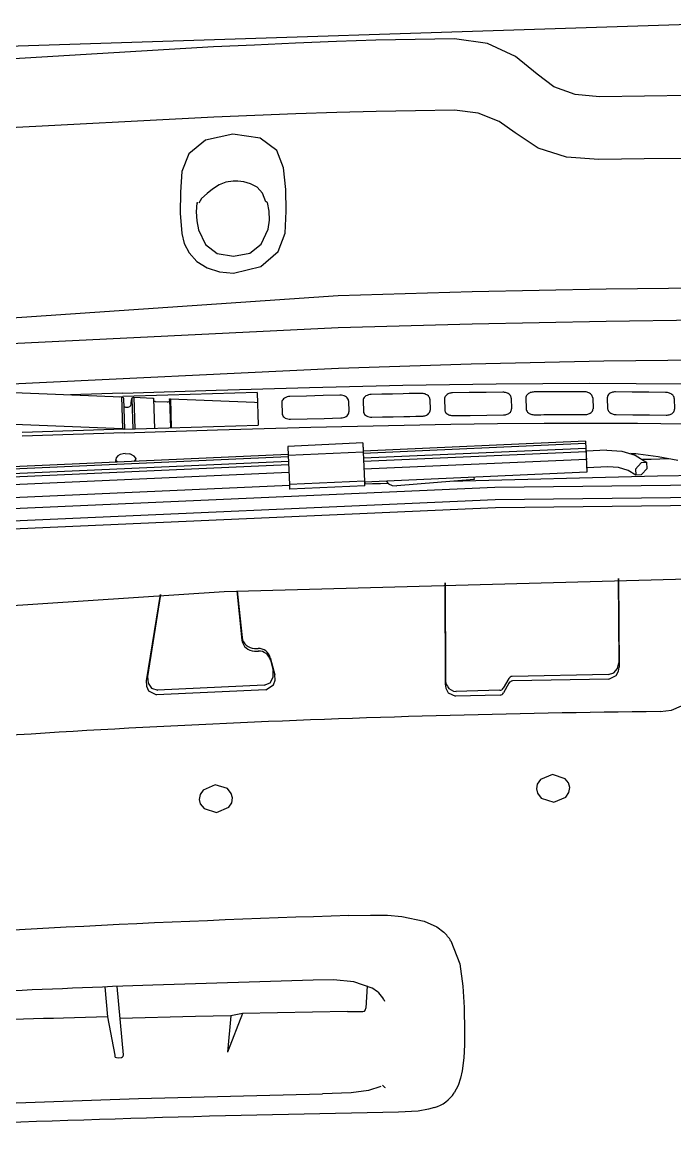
# Model space of a CAD drawing. Header units: millimetres. Extents: x 793 to 3159, y 750 to 2095.
# Drawn here: x 1317.1194 to 1317.2759, y 993.1973 to 993.4624 of the extents above; entities that cross this region are included whole.
import ezdxf

# ---------------------------------------------------------------- set-up
doc = ezdxf.new("R2010")
doc.units = ezdxf.units.MM
doc.linetypes.add('XR-CASETA$0$CONTINUA', pattern=[0])
doc.layers.add('XR-CASETA$0$A-AUTOS', color=8, linetype='Continuous')

# ---------------------------------------------------------------- blocks, each defined once
blk = doc.blocks.new('XR-CASETA$0$A$C75246685')
for p, q in [((-5.29464761257202, 0.1259303315282807), (-5.293452552572148, -0.0748846384715591)), ((-5.291681922572137, 0.1258724215282712), (-5.29048776257207, -0.07482268847152801)), ((-5.289784942572055, 0.1258277915282804), (-5.288591402572023, -0.0747838584715339)), ((-5.296513152572174, 0.0139244915283996), (-5.295926612572088, -0.035886838471555)), ((-5.398848052571906, -0.2367038684713805), (-5.404767852572035, -0.0122029884716142)), ((-5.268916412572139, -0.1398866984714857), (-5.271604402572052, -0.012202598471589)), ((-5.341078582572095, -0.0157840684715609), (-5.340901582571973, -0.0479275484715629)), ((-5.333249912572113, -0.0479273984715576), (-5.333416532571959, -0.0157840684715609)), ((-5.323784882572113, -0.0167827584715781), (-5.323586212571967, -0.0485938184715735)), ((-5.387206212572094, -0.0276213084715948), (-5.387136932571933, -0.0384274984715773)), ((-5.372147002571978, -0.0277074384715945), (-5.372083532571992, -0.0385847484715498)), ((-5.318220312571952, -0.0408312184715385), (-5.318032622572104, -0.0296506484715735)), ((-5.314801122572021, -0.0317883984715479), (-5.315004672571943, -0.0318573684715773)), ((-5.314593902572028, -0.0317615484715646), (-5.314801122572021, -0.0317883984715479)), ((-5.314593902572028, -0.0317615484715646), (-5.311972442572028, -0.0316944884715724)), ((-5.311772862571956, -0.03170958847155701), (-5.311972442572028, -0.0316944884715724)), ((-5.311577852571986, -0.0317644484715913), (-5.311772862571956, -0.03170958847155701)), ((-5.31139139257209, -0.0318579784715496), (-5.311577852571986, -0.0317644484715913)), ((-5.308655182572124, -0.0405874584715491), (-5.30846750257217, -0.0294069584715828)), ((-5.299709872572179, -0.0309407784715461), (-5.300554602572105, -0.0356731384715943)), ((-5.239748932572069, -0.03281028847155201), (-5.240773412572139, -0.030418238471583)), ((-5.316048682572159, -0.033801948471563), (-5.31611673257214, -0.0378091384715447)), ((-5.316034642572162, -0.0335662084715693), (-5.316048682572159, -0.033801948471563)), ((-5.316001072572021, -0.0333332784715879), (-5.316034642572162, -0.0335662084715693)), ((-5.315948582572104, -0.0331063084715595), (-5.316001072572021, -0.0333332784715879)), ((-5.315878392572016, -0.032890158471588), (-5.315948582572104, -0.0331063084715595)), ((-5.315790502571985, -0.0326843984715595), (-5.315878392572016, -0.032890158471588)), ((-5.31568521257202, -0.0324916084715881), (-5.315790502571985, -0.0326843984715595)), ((-5.315540562571981, -0.0322862184715689), (-5.31568521257202, -0.0324916084715881)), ((-5.315377902572095, -0.0321102884715572), (-5.315540562571981, -0.0322862184715689)), ((-5.315200292572058, -0.0319672384715943), (-5.315377902572095, -0.0321102884715572)), ((-5.315004672571943, -0.0318573684715773), (-5.315200292572058, -0.0319672384715943)), ((-5.31121225257209, -0.0319937884715671), (-5.31139139257209, -0.0318579784715496)), ((-5.311049292571965, -0.03216681847155201), (-5.31121225257209, -0.0319937884715671)), ((-5.310906162571995, -0.0323747184715728), (-5.311049292571965, -0.03216681847155201)), ((-5.310810032572022, -0.0325588184715855), (-5.310906162571995, -0.0323747184715728)), ((-5.31073038257216, -0.0327589384715736), (-5.310810032572022, -0.0325588184715855)), ((-5.310668432572015, -0.0329714884715884), (-5.31073038257216, -0.0327589384715736)), ((-5.310624182572041, -0.0331960984715636), (-5.310668432572015, -0.0329714884715884)), ((-5.310661712572142, -0.0376698984715915), (-5.310593662572159, -0.033662718471561)), ((-5.310599152572081, -0.0334274984715819), (-5.310624182572041, -0.0331960984715636)), ((-5.310593662572159, -0.033662718471561), (-5.310599152572081, -0.0334274984715819)), ((-5.300109042571988, -0.0352969284715812), (-5.300141082572167, -0.0332292884715741)), ((-5.239445592572223, -0.0355873084715484), (-5.239748932572069, -0.03281028847155201)), ((-5.300554602572105, -0.0356731384715943), (-5.301242162572066, -0.040458368471576)), ((-5.300076392572123, -0.0373645784715393), (-5.300109042571988, -0.0352969284715812)), ((-5.295926612572088, -0.035886838471555), (-5.29494730257204, -0.0856958684715039)), ((-5.387136932571933, -0.0384274984715773), (-5.387031342571959, -0.0492333984715572)), ((-5.372083532571992, -0.0385847484715498), (-5.371986482571969, -0.0494629584715369)), ((-5.31611673257214, -0.0378091384715447), (-5.316175022572111, -0.0418168584715488)), ((-5.3107197025721, -0.0416775484715402), (-5.310661712572142, -0.0376698984715915)), ((-5.301006872571974, -0.0411666084715705), (-5.299281102572081, -0.0384301684715922)), ((-5.300043122571992, -0.0394321384715397), (-5.300076392572123, -0.0373645784715393)), ((-5.297840972572089, -0.0383680684715557), (-5.299257902572093, -0.0384046884715588)), ((-5.299257902572093, -0.0384046884715588), (-5.299181922572074, -0.0397678384715903)), ((-5.296347142572016, -0.0396948184715882), (-5.297840972572089, -0.0383680684715557)), ((-5.296268712571987, -0.0410617784715726), (-5.296345002572138, -0.0396988684715609)), ((-5.318335052572023, -0.0520154484715647), (-5.318220312571952, -0.0408312184715385)), ((-5.316175022572111, -0.0418168584715488), (-5.316223242572164, -0.0458250384715768)), ((-5.310767912572032, -0.0456856484715615), (-5.3107197025721, -0.0416775484715402)), ((-5.30876993257209, -0.0517716184715766), (-5.308655182572124, -0.0405874584715491)), ((-5.302018222571973, -0.0444145884715397), (-5.301006872571974, -0.0411666084715705)), ((-5.301370942572134, -0.0416258984715512), (-5.301428312572057, -0.0422110684715733)), ((-5.301308992571988, -0.0410417184715755), (-5.301370942572134, -0.0416258984715512)), ((-5.301242162572066, -0.040458368471576), (-5.301308992571988, -0.0410417184715755)), ((-5.299181922572074, -0.0397678384715903), (-5.297686252572134, -0.0410974084715861)), ((-5.297686252572134, -0.0410974084715861), (-5.296268712571987, -0.0410617784715726)), ((-5.296245512571999, -0.0410361484715907), (-5.297381682572109, -0.0428664384715774)), ((-5.302271822572151, -0.0479498984715576), (-5.302018222571973, -0.0444145884715397)), ((-5.297381682572109, -0.0428664384715774), (-5.298090612572082, -0.0451859284715681)), ((-5.316223242572164, -0.0458250384715768), (-5.316215912572146, -0.046060248471548)), ((-5.316215912572146, -0.046060248471548), (-5.316189062572107, -0.0462916484715663)), ((-5.316189062572107, -0.0462916484715663), (-5.316142972572038, -0.0465161884715428)), ((-5.316142972572038, -0.0465161884715428), (-5.316079192572147, -0.0467285884715523)), ((-5.316079192572147, -0.0467285884715523), (-5.315997712572084, -0.0469285584715351)), ((-5.315997712572084, -0.0469285584715351), (-5.315900052572147, -0.0471124184715848)), ((-5.315900052572147, -0.0471124184715848), (-5.315754492571954, -0.0473205484715607)), ((-5.315754492571954, -0.0473205484715607), (-5.315590002572093, -0.0474935084715469)), ((-5.315590002572093, -0.0474935084715469), (-5.31540933257213, -0.0476291584715511)), ((-5.31540933257213, -0.0476291584715511), (-5.315222262572092, -0.0477226184715676)), ((-5.312204992571992, -0.0477254484715388), (-5.311997772571999, -0.0476985884715475)), ((-5.311997772571999, -0.0476985884715475), (-5.311795142572123, -0.0476296984715816)), ((-5.311795142572123, -0.0476296984715816), (-5.311600432572163, -0.0475200584715765)), ((-5.311600432572163, -0.0475200584715765), (-5.311424352572089, -0.0473770884715634)), ((-5.311424352572089, -0.0473770884715634), (-5.311263212572043, -0.04720130847155699)), ((-5.311263212572043, -0.04720130847155699), (-5.311120702572111, -0.0469959984715445)), ((-5.311120702572111, -0.0469959984715445), (-5.31101724257212, -0.0468029784715611)), ((-5.31101724257212, -0.0468029784715611), (-5.310931182572062, -0.0465972884715313)), ((-5.310931182572062, -0.0465972884715313), (-5.310862822571949, -0.046381298471573)), ((-5.310862822571949, -0.046381298471573), (-5.310811862571995, -0.0461542484715381)), ((-5.310811862571995, -0.0461542484715381), (-5.310780122572055, -0.0459213984715632)), ((-5.310780122572055, -0.0459213984715632), (-5.310767912572032, -0.0456856484715615)), ((-5.298090612572082, -0.0451859284715681), (-5.29827371257204, -0.0477957084715683)), ((-5.271412142572104, -0.045371088471569), (-5.250176482572101, -0.0453472884715609)), ((-5.271412142572104, -0.0454531784715471), (-5.251247962572165, -0.0454342584715448)), ((-5.249836212572176, -0.0457561484715541), (-5.251247652572033, -0.0454342584715448)), ((-5.249187102572137, -0.0454738584715813), (-5.250176482572101, -0.0453472884715609)), ((-5.248812962572059, -0.0466246784715452), (-5.249836212572176, -0.0457561484715541)), ((-5.248149202572108, -0.0460737584715787), (-5.249187102572137, -0.0454738584715813)), ((-5.248407992572197, -0.0478705584715442), (-5.248812962572059, -0.0466246784715452)), ((-5.247317602572023, -0.0477819784715337), (-5.248149202572108, -0.0460737584715787)), ((-5.387031342571959, -0.0492333984715572), (-5.387639562571962, -0.0550591984715254)), ((-5.371986482571969, -0.0494629584715369), (-5.372631322571919, -0.05727034847157599)), ((-5.340901582571973, -0.0479275484715629), (-5.340434662571965, -0.0800680484715315)), ((-5.332798552571943, -0.0800678184715196), (-5.333249912572113, -0.0479273984715576)), ((-5.323586212571967, -0.0485938184715735), (-5.323082372572002, -0.0804014584715276)), ((-5.315222262572092, -0.0477226184715676), (-5.315026642571978, -0.0477773284715397)), ((-5.315026642571978, -0.0477773284715397), (-5.314826752572002, -0.0477924284715812)), ((-5.314826752572002, -0.0477924284715812), (-5.312204992571992, -0.0477254484715388)), ((-5.302272132572057, -0.0479499784715642), (-5.302079252572071, -0.0529460084715368)), ((-5.298274022572172, -0.047795788471575), (-5.298081152572081, -0.0527917484715488)), ((-5.248407992572197, -0.0478705584715442), (-5.248098242572153, -0.0710025784715356)), ((-5.247317602572023, -0.0477819784715337), (-5.247002962572083, -0.0709517584715229)), ((-5.318377172572013, -0.0632028184715239), (-5.318335052572023, -0.0520154484715647)), ((-5.316245212571971, -0.0528686484715593), (-5.31627573257208, -0.0531015784715407)), ((-5.316195162571943, -0.0526416784715309), (-5.316245212571971, -0.0528686484715593)), ((-5.316127412571971, -0.0524257584715713), (-5.316195162571943, -0.0526416784715309)), ((-5.316041962572057, -0.0522202284715547), (-5.316127412571971, -0.0524257584715713)), ((-5.315939122572104, -0.0520272784715701), (-5.316041962572057, -0.0522202284715547)), ((-5.315796912571954, -0.0518219684715575), (-5.315939122572104, -0.0520272784715701)), ((-5.315636382572051, -0.0516461184715524), (-5.315796912571954, -0.0518219684715575)), ((-5.315460302571977, -0.0515031384715314), (-5.315636382572051, -0.0516461184715524)), ((-5.31526590257215, -0.0513935084715342), (-5.315460302571977, -0.0515031384715314)), ((-5.315063572572057, -0.0513246084715604), (-5.31526590257215, -0.0513935084715342)), ((-5.314856662571969, -0.0512978284715757), (-5.315063572572057, -0.0513246084715604)), ((-5.314856662571969, -0.0512978284715757), (-5.312234892572063, -0.0512309184715321)), ((-5.312035002572087, -0.0512459484715748), (-5.312234892572063, -0.0512309184715321)), ((-5.311839392572097, -0.051300658471547), (-5.312035002572087, -0.0512459484715748)), ((-5.311652012572154, -0.0513941184715634), (-5.311839392572097, -0.051300658471547)), ((-5.311471042571952, -0.051529688471561), (-5.311652012572154, -0.0513941184715634)), ((-5.311305942571948, -0.0517026484715473), (-5.311471042571952, -0.051529688471561)), ((-5.311159762571946, -0.0519105484715681), (-5.311305942571948, -0.0517026484715473)), ((-5.311061492572093, -0.0520944984715754), (-5.311159762571946, -0.0519105484715681)), ((-5.310979402572115, -0.052294308471545), (-5.311061492572093, -0.0520944984715754)), ((-5.310915012572081, -0.0525066384715558), (-5.310979402572115, -0.052294308471545)), ((-5.310868012572086, -0.0527310884715746), (-5.310915012572081, -0.0525066384715558)), ((-5.310840242571998, -0.0529625684715427), (-5.310868012572086, -0.0527310884715746)), ((-5.310831702572044, -0.0531977784715707), (-5.310840242571998, -0.0529625684715427)), ((-5.308812042571958, -0.0629588284715226), (-5.30876993257209, -0.0517716184715766)), ((-5.304421482572137, -0.0530564884715261), (-5.296970002572039, -0.0527766384715562)), ((-5.302713102572056, -0.0529826284715398), (-5.302445162572098, -0.0529705784715304)), ((-5.302713102572056, -0.0529827084715464), (-5.300650422572175, -0.106339028471524)), ((-5.302445162572098, -0.0529705784715304), (-5.302145782571984, -0.0529598184715781)), ((-5.302145782571984, -0.0529598184715781), (-5.301923922571971, -0.05295386847157599)), ((-5.301924222571984, -0.05295386847157599), (-5.299861242572092, -0.1063090484715019)), ((-5.301923922571971, -0.05295386847157599), (-5.301449072572153, -0.0529430384715681)), ((-5.301449072572153, -0.0529430384715681), (-5.300806062572177, -0.0529231184715684)), ((-5.300806062572177, -0.0529231184715684), (-5.300073942572112, -0.0528967984715507)), ((-5.300073942572112, -0.0528966484715454), (-5.298011262572003, -0.1062520584714832)), ((-5.298081152572081, -0.052782208471541), (-5.296970002572039, -0.0527768684715682)), ((-5.29697031257217, -0.0527766384715562), (-5.294906712572014, -0.106132048471494)), ((-5.387639562571962, -0.0550591984715254), (-5.389513642572068, -0.0602059884715516)), ((-5.316287322572066, -0.0533373184715345), (-5.316304722571999, -0.0566082684715355)), ((-5.31627573257208, -0.0531015784715407), (-5.316287322572066, -0.0533373184715345)), ((-5.310849402571988, -0.05646865847157299), (-5.310831702572044, -0.0531977784715707)), ((-5.304421782572148, -0.0530564884715261), (-5.302358182571992, -0.1064118884715128)), ((-5.30442056257209, -0.0530568684715434), (-5.303854162572065, -0.05304236847158)), ((-5.303854462572076, -0.0530424484715297), (-5.301791472572061, -0.1063978584715244)), ((-5.372631322571919, -0.05727034847157599), (-5.374780672572001, -0.0640286184715535)), ((-5.316304722571999, -0.0566082684715355), (-5.316316312571983, -0.0598792984715431)), ((-5.310860692571963, -0.0597398384715291), (-5.310849402571988, -0.05646865847157299)), ((-5.222490332572192, -0.05765319847156999), (-5.223482152572046, -0.0584317784715438)), ((-5.221328222572196, -0.0573468784715772), (-5.222490332572192, -0.05765319847156999)), ((-5.220201812572099, -0.0575402784715209), (-5.221328222572196, -0.0573468784715772)), ((-5.219070222572213, -0.0583075684715766), (-5.220201812572099, -0.0575402784715209)), ((-5.217894682572137, -0.061205518471553), (-5.219070222572213, -0.0583075684715766)), ((-5.389513642572068, -0.0602059884715516), (-5.392544652571927, -0.0641715984715177)), ((-5.316316312571983, -0.0598792984715431), (-5.316321502572122, -0.0631503984715494)), ((-5.310866492572017, -0.063011238471546), (-5.310860692571963, -0.0597398384715291)), ((-5.223482152572046, -0.0584317784715438), (-5.224534702572213, -0.0614836884715544)), ((-5.318350312572079, -0.0743930784715588), (-5.318377172572013, -0.0632028184715239)), ((-5.316321502572122, -0.0631503984715494), (-5.316322112572038, -0.0638845784715443)), ((-5.310866792572028, -0.0637454184715409), (-5.310866492572017, -0.063011238471546)), ((-5.308785192572144, -0.0741487084715402), (-5.308812042571958, -0.0629588284715226)), ((-5.224534702572213, -0.0614836884715544), (-5.223362212572169, -0.0643544684715209)), ((-5.218874912572232, -0.064198218471546), (-5.217894682572137, -0.061205518471553)), ((-5.392544652571927, -0.0641715984715177), (-5.396877232571911, -0.0693354784715155)), ((-5.374780672572001, -0.0640286184715535), (-5.378498932571915, -0.06947966847152999)), ((-5.316322112572038, -0.0638845784715443), (-5.316322112572038, -0.0646186784715326)), ((-5.316322112572038, -0.0646186784715326), (-5.316321812572028, -0.0653528584715275)), ((-5.316321812572028, -0.0653528584715275), (-5.316312042572121, -0.0655880684715555)), ((-5.316312042572121, -0.0655880684715555), (-5.31628244257206, -0.065819468471517)), ((-5.31628244257206, -0.065819468471517), (-5.316233922571996, -0.0660439284715437)), ((-5.316233922571996, -0.0660439284715437), (-5.316167692572093, -0.0662560984715412)), ((-5.316167692572093, -0.0662560984715412), (-5.316084082572047, -0.0664559184715188)), ((-5.311103612572082, -0.0663304884715501), (-5.311019992572142, -0.0661250284715322)), ((-5.311019992572142, -0.0661250284715322), (-5.310953772572133, -0.065909268471529)), ((-5.310953772572133, -0.065909268471529), (-5.31090555257208, -0.0656822884715496)), ((-5.31090555257208, -0.0656822884715496), (-5.310876562572161, -0.0654493684715192)), ((-5.310876562572161, -0.0654493684715192), (-5.310866792572028, -0.0652136984715242)), ((-5.310866792572028, -0.0644795184715292), (-5.310866792572028, -0.0637454184715409)), ((-5.310866792572028, -0.0652136984715242), (-5.310866792572028, -0.0644795184715292)), ((-5.223362212572169, -0.0643544684715209), (-5.222217802572118, -0.065137168471523)), ((-5.222217802572118, -0.065137168471523), (-5.221058442572144, -0.0653417184715579)), ((-5.221058442572144, -0.0653417184715579), (-5.220021762572173, -0.0650877384715329)), ((-5.220021762572173, -0.0650877384715329), (-5.218874912572232, -0.064198218471546)), ((-5.316084082572047, -0.0664559184715188), (-5.315984282572003, -0.0666396284715631)), ((-5.315984282572003, -0.0666396284715631), (-5.315836272572028, -0.0668476784715324)), ((-5.315836272572028, -0.0668476784715324), (-5.315669952571965, -0.0670206384715186)), ((-5.315669952571965, -0.0670206384715186), (-5.31548746257215, -0.0671562184715242)), ((-5.31548746257215, -0.0671562184715242), (-5.315299162572159, -0.0672495184715274)), ((-5.315299162572159, -0.0672495184715274), (-5.315103242572035, -0.0673042284715564)), ((-5.315103242572035, -0.0673042284715564), (-5.314903052572049, -0.0673192584715423)), ((-5.314903052572049, -0.0673192584715423), (-5.312281282572144, -0.0672523484715555)), ((-5.312281282572144, -0.0672523484715555), (-5.31207468257196, -0.06722556847151401)), ((-5.31207468257196, -0.06722556847151401), (-5.311872652572106, -0.0671566684715401)), ((-5.311872652572106, -0.0671566684715401), (-5.311679472572108, -0.0670471884715482)), ((-5.311679472572108, -0.0670471884715482), (-5.311504612572093, -0.0669042884715339)), ((-5.311504612572093, -0.0669042884715339), (-5.311345612572153, -0.0667285884715341)), ((-5.311345612572153, -0.0667285884715341), (-5.311205232571979, -0.0665233584715281)), ((-5.311205232571979, -0.0665233584715281), (-5.311103612572082, -0.0663304884715501)), ((-5.396877232571911, -0.0693354784715155), (-5.399969882572008, -0.0760447684715189)), ((-5.378498932571915, -0.06947966847152999), (-5.381306852572038, -0.0733534984715618)), ((-5.315969632572091, -0.0715512084715613), (-5.316070952571977, -0.071744148471538)), ((-5.315829562572048, -0.071346048471554), (-5.315969632572091, -0.0715512084715613)), ((-5.315670872572013, -0.0711704184715529), (-5.315829562572048, -0.071346048471554)), ((-5.315496612572018, -0.0710276784715518), (-5.315670872572013, -0.0711704184715529)), ((-5.315303442572143, -0.0709181984715599), (-5.315496612572018, -0.0710276784715518)), ((-5.315101412572061, -0.0708492984715292), (-5.315303442572143, -0.0709181984715599)), ((-5.314894812572106, -0.0708225984715512), (-5.315101412572061, -0.0708492984715292)), ((-5.314894812572106, -0.0708225984715512), (-5.312273352572105, -0.0707556084715577)), ((-5.312073152571997, -0.0707706384715436), (-5.312273352572105, -0.0707556084715577)), ((-5.311876922571968, -0.0708252684715092), (-5.312073152571997, -0.0707706384715436)), ((-5.311688632572098, -0.0709185784715203), (-5.311876922571968, -0.0708252684715092)), ((-5.311505832572153, -0.0710540684715113), (-5.311688632572098, -0.0709185784715203)), ((-5.311338902571947, -0.0712270284715544), (-5.311505832572153, -0.0710540684715113)), ((-5.311190582572066, -0.0714352384715369), (-5.311338902571947, -0.0712270284715544)), ((-5.311090182572002, -0.0716187984715191), (-5.311190582572066, -0.0714352384715369)), ((-5.381306852572038, -0.0733534984715618), (-5.383289282572036, -0.0783157284715515)), ((-5.316295262571998, -0.0726252684715121), (-5.316304112572083, -0.0728609384715071)), ((-5.316304112572083, -0.0728609384715071), (-5.316283362572107, -0.0768640884715239)), ((-5.316266882571994, -0.0723924184715372), (-5.316295262571998, -0.0726252684715121)), ((-5.316219572572094, -0.0721654484715089), (-5.316266882571994, -0.0723924184715372)), ((-5.316154272572134, -0.0719497684715123), (-5.316219572572094, -0.0721654484715089)), ((-5.316070952571977, -0.071744148471538), (-5.316154272572134, -0.0719497684715123)), ((-5.311005952572144, -0.0718186184715535), (-5.311090182572002, -0.0716187984715191)), ((-5.310939122571994, -0.0720307084715444), (-5.311005952572144, -0.0718186184715535)), ((-5.31088998257212, -0.0722551684715143), (-5.310939122571994, -0.0720307084715444)), ((-5.310859472572133, -0.072486488471526), (-5.31088998257212, -0.0722551684715143)), ((-5.310848792572074, -0.0727217084715619), (-5.310859472572133, -0.072486488471526)), ((-5.310827732571965, -0.0767246984715087), (-5.310848792572074, -0.0727217084715619)), ((-5.308698522572171, -0.0853396584714972), (-5.308785192572144, -0.0741487084715402)), ((-5.247595312572116, -0.0718110584715248), (-5.245283292572026, -0.0731633684715405)), ((-5.246496062572191, -0.0717599484715095), (-5.244165742572135, -0.0731120984715119)), ((-5.244782202572082, -0.0739650684715514), (-5.24458170257219, -0.0844796684715164)), ((-5.243660372572207, -0.0739134984715122), (-5.243454992572083, -0.0845708384715351)), ((-5.399969882572008, -0.0760447684715189), (-5.401146032572, -0.083889458471532)), ((-5.318263642572106, -0.0855843284715263), (-5.318350312572079, -0.0743930784715588)), ((-5.316283362572107, -0.0768640884715239), (-5.316254972571982, -0.0808673784715382)), ((-5.310799042572056, -0.0807278384715176), (-5.310827732571965, -0.0767246984715087)), ((-5.293452552572148, -0.0748846384715591), (-5.285786222572028, -0.2755840284713429)), ((-5.29048776257207, -0.07482268847152801), (-5.282826022572066, -0.2753984784713737)), ((-5.288591402572023, -0.0747838584715339), (-5.280933012572063, -0.2752733584713667)), ((-5.383289282572036, -0.0783157284715515), (-5.384036042571892, -0.0840155784715364)), ((-5.340434662571965, -0.0800680484715315), (-5.339677832571965, -0.11220282847151)), ((-5.332048742572055, -0.1122026784715047), (-5.332798552571943, -0.0800678184715196)), ((-5.323082372572002, -0.0804014584715276), (-5.322271512572001, -0.1122027584715113)), ((-5.316254972571982, -0.0808673784715382), (-5.316218962571952, -0.0848708284715088)), ((-5.310763342572158, -0.0847312084715384), (-5.310799042572056, -0.0807278384715176)), ((-5.295921422572178, -0.0798919684715145), (-5.29537637257215, -0.0798342084715102)), ((-5.29537637257215, -0.0798342084715102), (-5.294020172572004, -0.0983904984715025)), ((-5.401146032572, -0.083889458471532), (-5.401085302571914, -0.093327858471497)), ((-5.384036042571892, -0.0840155784715364), (-5.383985082571938, -0.09341147847149499)), ((-5.310770662572052, -0.0849668884715413), (-5.310763342572158, -0.0847312084715384)), ((-5.244278662572128, -0.0863394084715026), (-5.243454992572083, -0.0845708384715351)), ((-5.184703162572191, -0.0860317184715029), (-5.179206332572106, -0.0839413384715329)), ((-5.179206332572106, -0.0839413384715329), (-5.173874302572244, -0.0832285984715498)), ((-5.173874302572244, -0.0832285984715498), (-5.168700652572283, -0.0829805684715268)), ((-5.168700652572283, -0.0829806484715334), (-5.16285959257209, -0.0828906984715161)), ((-5.16285959257209, -0.0828905484715108), (-5.159729712572129, -0.0829517284714996)), ((-5.159729712572129, -0.0829517284714996), (-5.156623932572188, -0.0831499484715153)), ((-5.156623932572188, -0.0831499484715153), (-5.153532812572278, -0.083547208471515)), ((-5.153532812572278, -0.083547208471515), (-5.151774692572303, -0.0839208984715185)), ((-5.151774692572303, -0.0839208984715185), (-5.150015052572257, -0.0845128584715269)), ((-5.150015052572257, -0.0845128584715269), (-5.148251742572142, -0.0854648584715108)), ((-5.318126012571951, -0.0967758184715138), (-5.318263642572106, -0.0855843284715263)), ((-5.316218962571952, -0.0848708284715088), (-5.316207062572062, -0.0851059684715381)), ((-5.316207062572062, -0.0851059684715381), (-5.316175322572121, -0.0853373684714996)), ((-5.316175322572121, -0.0853373684714996), (-5.316124662571951, -0.0855617484715197)), ((-5.316124662571951, -0.0855617484715197), (-5.316056302572063, -0.0857737684715119)), ((-5.316056302572063, -0.0857737684715119), (-5.315971162572054, -0.0859735084715396)), ((-5.315971162572054, -0.0859735084715396), (-5.315869542572158, -0.0861569184715165)), ((-5.315869542572158, -0.0861569184715165), (-5.315719092572066, -0.0863645884715254)), ((-5.315719092572066, -0.0863645884715254), (-5.315550932572137, -0.0865373184714997)), ((-5.315550932572137, -0.0865373184714997), (-5.315367222572035, -0.0866726684715502)), ((-5.315367222572035, -0.0866726684715502), (-5.315178012572118, -0.0867659684714966)), ((-5.315178012572118, -0.0867659684714966), (-5.31498148257208, -0.0868205184715123)), ((-5.31498148257208, -0.0868205184715123), (-5.314781282571971, -0.0868355484714982)), ((-5.314781282571971, -0.0868355484714982), (-5.31215952257196, -0.08676871847151801)), ((-5.31215952257196, -0.08676871847151801), (-5.311953222572014, -0.0867419384715334)), ((-5.311953222572014, -0.0867419384715334), (-5.311751802572075, -0.0866731184715093)), ((-5.311751802572075, -0.0866731184715093), (-5.311559542572126, -0.08656371847152401)), ((-5.311559542572126, -0.08656371847152401), (-5.311386202571953, -0.0864210484715216)), ((-5.311386202571953, -0.0864210484715216), (-5.311228422572071, -0.0862454984715271)), ((-5.311228422572071, -0.0862454984715271), (-5.311089872572096, -0.0860404184715265)), ((-5.311089872572096, -0.0860404184715265), (-5.310990082571947, -0.0858476984714969)), ((-5.310990082571947, -0.0858476984714969), (-5.310907992571969, -0.0856422384715359)), ((-5.310907992571969, -0.0856422384715359), (-5.310843902571946, -0.0854266284715379)), ((-5.310843902571946, -0.0854266284715379), (-5.310797822571998, -0.0851997384715162)), ((-5.310797822571998, -0.0851997384715162), (-5.310770662572052, -0.0849668884715413)), ((-5.308560882572123, -0.0965308384715229), (-5.308698522572171, -0.0853396584714972)), ((-5.270663852572056, -0.0869518284715412), (-5.247465002572084, -0.08698432847151599)), ((-5.270663852572056, -0.0870343784715431), (-5.246362092572212, -0.0870736684715041)), ((-5.246362092572212, -0.0870736684715041), (-5.245346472572122, -0.0869197084715268)), ((-5.245346472572122, -0.0869197084715268), (-5.244278662572128, -0.0863394084715026)), ((-5.189515782572129, -0.0924083684714958), (-5.188130582572171, -0.0894451884715011)), ((-5.188130582572171, -0.0894451884715011), (-5.18682291257221, -0.0877468784715063)), ((-5.316127112571962, -0.0921395884714969), (-5.316133822571942, -0.0923752584714919)), ((-5.316133822571942, -0.0923752584714919), (-5.316114902572167, -0.0938246084715218)), ((-5.31610056257216, -0.09190673847152199), (-5.316127112571962, -0.0921395884714969)), ((-5.316055082572006, -0.091679908471491), (-5.31610056257216, -0.09190673847152199)), ((-5.31599161257202, -0.09146430847150099), (-5.316055082572006, -0.091679908471491)), ((-5.315909822572052, -0.0912589984715453), (-5.31599161257202, -0.09146430847150099)), ((-5.315809722571998, -0.0910659784715051), (-5.315909822572052, -0.0912589984715453)), ((-5.315671782572167, -0.0908608984715045), (-5.315809722571998, -0.0910659784715051)), ((-5.315514622572095, -0.0906852684715034), (-5.315671782572167, -0.0908608984715045)), ((-5.315341282572149, -0.0905425984715009), (-5.315514622572095, -0.0906852684715034)), ((-5.315149322571983, -0.0904331884715077), (-5.315341282572149, -0.0905425984715009)), ((-5.314947912572165, -0.0903643784714916), (-5.315149322571983, -0.0904331884715077)), ((-5.314741612571992, -0.0903376684715056), (-5.314947912572165, -0.0903643784714916)), ((-5.314741612571992, -0.0903376684715056), (-5.312120152571993, -0.0902707584715188)), ((-5.311919952572111, -0.0902857884715047), (-5.312120152571993, -0.0902707584715188)), ((-5.311723112572167, -0.0903404184715271), (-5.311919952572111, -0.0902857884715047)), ((-5.311533902572023, -0.0904336484715316), (-5.311723112572167, -0.0903404184715271)), ((-5.311350192572148, -0.0905689984715252), (-5.311533902572023, -0.0904336484715316)), ((-5.311181732571981, -0.0907417284714995), (-5.311350192572148, -0.0905689984715252)), ((-5.311030982572107, -0.0909495484715137), (-5.311181732571981, -0.0907417284714995)), ((-5.310929352572088, -0.0911331184715039), (-5.311030982572107, -0.0909495484715137)), ((-5.310843602572163, -0.0913326184715118), (-5.310929352572088, -0.0911331184715039)), ((-5.310774932572143, -0.091544638471504), (-5.310843602572163, -0.0913326184715118)), ((-5.310723362572047, -0.091769028471532), (-5.310774932572143, -0.091544638471504)), ((-5.310691312571975, -0.0920003484715437), (-5.310723362572047, -0.091769028471532)), ((-5.310678192572027, -0.0922354884715162), (-5.310691312571975, -0.0920003484715437)), ((-5.310659582572156, -0.0936847684714906), (-5.310678192572027, -0.0922354884715162)), ((-5.190687042572222, -0.0977719084715148), (-5.189515782572129, -0.0924083684714958)), ((-5.144750462572234, -0.0901892784715131), (-5.144343052572252, -0.0916203984715196)), ((-5.144343052572252, -0.0916203984715196), (-5.143919462572171, -0.0941480184715431)), ((-5.401085302571914, -0.093327858471497), (-5.400924772572012, -0.1027661884715201)), ((-5.383985082571938, -0.09341147847149499), (-5.383855992571966, -0.1028076084715224)), ((-5.316114902572167, -0.0938246084715218), (-5.316095062572117, -0.0952739684715027)), ((-5.316095062572117, -0.0952739684715027), (-5.316074622572045, -0.0967233984715392)), ((-5.310639742572107, -0.0951340484715218), (-5.310659582572156, -0.0936847684714906)), ((-5.31061899257213, -0.0965837084715133), (-5.310639742572107, -0.0951340484715218)), ((-5.143919462572171, -0.0941480184715431), (-5.143695162572271, -0.09883681847148301)), ((-5.317732032572052, -0.119162668471489), (-5.318126012571951, -0.0967758184715138)), ((-5.316074622572045, -0.0967233984715392), (-5.316036772572146, -0.0992755084714929)), ((-5.310581152572126, -0.0991358884715226), (-5.31061899257213, -0.0965837084715133)), ((-5.308166902571997, -0.1189176884714982), (-5.308560882572123, -0.0965308384715229)), ((-5.190966892572192, -0.1011947584715074), (-5.190687042572222, -0.0977719084715148)), ((-5.316036772572146, -0.0992755084714929), (-5.315996492572026, -0.1018276984715101)), ((-5.310541172572015, -0.1016880784714829), (-5.310581152572126, -0.0991358884715226)), ((-5.295145052572138, -0.1009536684715329), (-5.294507542571977, -0.1003745184715115)), ((-5.294582002572155, -0.1004419684715287), (-5.294532872572176, -0.1023192584715105)), ((-5.294507842571988, -0.1003744484715128), (-5.29410745257212, -0.0994625784715311)), ((-5.29410745257212, -0.0994626584715377), (-5.294020172572004, -0.0983904984715025)), ((-5.400924772572012, -0.1027661884715201), (-5.40066446257208, -0.11220282847151)), ((-5.383855992571966, -0.1028076084715224), (-5.383648472571962, -0.11220282847151)), ((-5.315996492572026, -0.1018276984715101), (-5.315954382572158, -0.1043798784715193)), ((-5.310498752572017, -0.1042404184715053), (-5.310541172572015, -0.1016880784714829)), ((-5.294532872572176, -0.1023192584715105), (-5.294483432572063, -0.1041965484714922)), ((-5.191052642572117, -0.1052742684715042), (-5.190966892572192, -0.1011947584715074)), ((-5.170742582572188, -0.1022323584715252), (-5.170366612572137, -0.1020489484714915)), ((-5.149875882572246, -0.103082878471497), (-5.148959442572163, -0.1060239384715089)), ((-5.315954382572158, -0.1043798784715193), (-5.315926912572081, -0.1047267884714813)), ((-5.315926912572081, -0.1047267884714813), (-5.315857332572136, -0.1050617184714895)), ((-5.315857332572136, -0.1050617184714895), (-5.31574777257208, -0.1053750584714805)), ((-5.31574777257208, -0.1053750584714805), (-5.315600982572163, -0.1056571184714983)), ((-5.315600982572163, -0.1056571184714983), (-5.315422152572069, -0.1058988184715019)), ((-5.315422152572069, -0.1058988184715019), (-5.315216462572038, -0.1060942084714895)), ((-5.311399022572118, -0.1061439484714981), (-5.311177462572118, -0.1059909784715103)), ((-5.311177462572118, -0.1059909784715103), (-5.310978792571971, -0.1057852884714805)), ((-5.310978792571971, -0.1057852884714805), (-5.310808502572058, -0.1055345884714995)), ((-5.310808502572058, -0.1055345884714995), (-5.310671482572047, -0.1052453584714783)), ((-5.310671482572047, -0.1052453584714783), (-5.310572602572051, -0.1049265984715078)), ((-5.310572602572051, -0.1049265984715078), (-5.310514622571986, -0.1045883884715124)), ((-5.310514622571986, -0.1045883884715124), (-5.310498752572017, -0.1042404184715053)), ((-5.294483432572063, -0.1041965484714922), (-5.294433072572132, -0.1060737584715241)), ((-5.190955602572216, -0.1105171884715048), (-5.191052642572117, -0.1052742684715042)), ((-5.173485202572123, -0.1050260884715328), (-5.175003452572241, -0.1094194784714944)), ((-5.148959442572163, -0.1060239384715089), (-5.148447662572266, -0.1101595284714847)), ((-5.315216462572038, -0.1060942084714895), (-5.314989722572022, -0.1062357284714892)), ((-5.314989722572022, -0.1062357284714892), (-5.314749852572163, -0.1063198784715098)), ((-5.314749852572163, -0.1063198784715098), (-5.314502962571964, -0.1063442184714916)), ((-5.314502962571964, -0.1063442184714916), (-5.311881502571963, -0.1062772284714981)), ((-5.311881502571963, -0.1062772284714981), (-5.31163583257205, -0.1062403084714845)), ((-5.31163583257205, -0.1062403084714845), (-5.311399022572118, -0.1061439484714981)), ((-5.304321692571988, -0.1064770484715325), (-5.302359712571956, -0.1063750384714979)), ((-5.304321692571988, -0.1064773484714863), (-5.302145482571971, -0.1064210484715033)), ((-5.304321382572084, -0.1064770484715325), (-5.303625882571963, -0.1244616684714686)), ((-5.302145172572069, -0.1064209684714967), (-5.29519571257208, -0.106152568471515)), ((-5.302144872572057, -0.1064215784715259), (-5.301450292571985, -0.1244062784714686)), ((-5.29519571257208, -0.1061524884715084), (-5.29453744257205, -0.1061242684715182)), ((-5.29519571257208, -0.106152568471515), (-5.294500522572093, -0.1241372684715145)), ((-5.294909452572142, -0.1060569684715062), (-5.294018952572173, -0.1060884084714928)), ((-5.29453744257205, -0.1061242684715182), (-5.294096772572061, -0.1061003084714969)), ((-5.294096772572061, -0.1061003084714969), (-5.294018952572173, -0.1060878684715192)), ((-5.294019262572078, -0.1060878684715192), (-5.29332407257209, -0.1240730284714857)), ((-5.174071752572104, -0.1062264184714934), (-5.168718662572132, -0.1065467784714826)), ((-5.168271882572183, -0.1066433684714809), (-5.168718662572132, -0.106546698471476)), ((-5.168015232572201, -0.1068802584714774), (-5.168271882572183, -0.1066433684714809)), ((-5.167929172572143, -0.1072753084714861), (-5.168015232572201, -0.1068802584714774)), ((-5.167897432572203, -0.1109584784714741), (-5.167929172572143, -0.1072753084714861)), ((-5.315747162572166, -0.1111952184715221), (-5.315804532572087, -0.1115335784715228)), ((-5.315648592572074, -0.110876618471508), (-5.315747162572166, -0.1111952184715221)), ((-5.315511872572074, -0.1105874584714854), (-5.315648592572074, -0.110876618471508)), ((-5.315342192572074, -0.1103369084715098), (-5.315511872572074, -0.1105874584714854)), ((-5.315143832572061, -0.1101311484714813), (-5.315342192572074, -0.1103369084715098)), ((-5.314922272572061, -0.1099782484714922), (-5.315143832572061, -0.1101311484714813)), ((-5.314685762572139, -0.1098818884715058), (-5.314922272572061, -0.1099782484714922)), ((-5.314440092571999, -0.1098449684714922), (-5.314685762572139, -0.1098818884715058)), ((-5.314440092571999, -0.1098449684714922), (-5.311818632571998, -0.1097779784714987)), ((-5.311571752572148, -0.1098023184714805), (-5.311818632571998, -0.1097779784714987)), ((-5.311331572572158, -0.1098864684715011), (-5.311571752572148, -0.1098023184714805)), ((-5.311104832572142, -0.1100279984715087), (-5.311331572572158, -0.1098864684715011)), ((-5.310899142572111, -0.1102234584714949), (-5.311104832572142, -0.1100279984715087)), ((-5.310720002572111, -0.1104650884714999), (-5.310899142572111, -0.1102234584714949)), ((-5.310572602572051, -0.1107469884715044), (-5.310720002572111, -0.1104650884714999)), ((-5.31046243257208, -0.1110602484714889), (-5.310572602572051, -0.1107469884715044)), ((-5.310392242571992, -0.1113953384715103), (-5.31046243257208, -0.1110602484714889)), ((-5.175003452572241, -0.1094194784714944), (-5.17551431257209, -0.1142310284714938)), ((-5.167897432572203, -0.1109585484714728), (-5.167603552572131, -0.1361310584714772)), ((-5.148447662572266, -0.1101595284714847), (-5.148223662572148, -0.1170825184715056)), ((-5.40066446257208, -0.11220282847151), (-5.400324802572073, -0.1220513084714696)), ((-5.383648472571962, -0.11220282847151), (-5.383375642572104, -0.1220535984714672)), ((-5.339677832571965, -0.11220282847151), (-5.326386812571968, -0.3227835784713022)), ((-5.328042082572097, -0.2054361684714365), (-5.332048742572055, -0.1122026784715047)), ((-5.322271512572001, -0.1122027584715113), (-5.318859952572097, -0.1922585284713989)), ((-5.315804532572087, -0.1115335784715228), (-5.315819492572131, -0.1118814784714743)), ((-5.315819492572131, -0.1118814784714743), (-5.315741362572111, -0.1158818784714697)), ((-5.310363862571988, -0.1117421684715225), (-5.310392242571992, -0.1113953384715103)), ((-5.31028574257209, -0.1157426384715166), (-5.310363862571988, -0.1117421684715225)), ((-5.315741362572111, -0.1158818784714697), (-5.315659582572038, -0.1198823484714637)), ((-5.310203952572123, -0.1197430384715119), (-5.31028574257209, -0.1157426384715166)), ((-5.17551431257209, -0.1142310284714938), (-5.175503942572163, -0.1191252884715084)), ((-5.317224822572028, -0.1415480784714589), (-5.317732032572052, -0.119162668471489)), ((-5.307659702572095, -0.1413031684714667), (-5.308166902571997, -0.1189176884714982)), ((-5.175503942572163, -0.1191252884715084), (-5.174533482572201, -0.1575778884714793)), ((-5.147362152572099, -0.1611565384714311), (-5.148223662572148, -0.1170825184715056)), ((-5.315659582572038, -0.1198823484714637), (-5.315574432572133, -0.1238827484715159)), ((-5.310118802571992, -0.1237435084715059), (-5.310203952572123, -0.1197430384715119)), ((-5.400324802572073, -0.1220513084714696), (-5.399955232571869, -0.1319016184714599)), ((-5.383375642572104, -0.1220535984714672), (-5.383069852572019, -0.1319034584714984)), ((-5.365273222572, -0.1245801484714946), (-5.370488072571902, -0.1250628584714661)), ((-5.365273222572, -0.1245801484714946), (-5.370488072571902, -0.1250628584714661)), ((-5.360041902572107, -0.1245106484714995), (-5.365273222572, -0.1245801484714946)), ((-5.360041902572107, -0.1245107184714982), (-5.365273222572, -0.1245801484714946)), ((-5.354807222572048, -0.1248328384714625), (-5.360041902572107, -0.1245106484714995)), ((-5.354807222572048, -0.1248328384714625), (-5.360041902572107, -0.1245107184714982)), ((-5.315574432572133, -0.1238827484715159), (-5.315545142571977, -0.1242295784714713)), ((-5.315545142571977, -0.1242295784714713), (-5.315474032572069, -0.1245645884714861)), ((-5.315474032572069, -0.1245645884714861), (-5.31536264257204, -0.1248778484714705)), ((-5.310286652572016, -0.1247482984714736), (-5.310189302571984, -0.1244296984715163)), ((-5.310189302571984, -0.1244296984715163), (-5.310132842571988, -0.1240914084715143)), ((-5.310132842571988, -0.1240914084715143), (-5.310118802571992, -0.1237435084715059)), ((-5.303626502572001, -0.1244622784714977), (-5.30144998257208, -0.1244068084714911)), ((-5.301662692571994, -0.1243975784715019), (-5.297761022571988, -0.2253128784713851)), ((-5.30144998257208, -0.1244065784714792), (-5.294500522572093, -0.1241376484714749)), ((-5.30109659257198, -0.124382548471516), (-5.297194312572058, -0.2252986884713835)), ((-5.299954012572129, -0.1243237284714667), (-5.296053562572183, -0.2252390284714067)), ((-5.299166052572104, -0.1242945784714777), (-5.295264072571967, -0.2252098784714178)), ((-5.297315772572005, -0.1242368284714814), (-5.293414092572107, -0.2251531184714111)), ((-5.294500212571961, -0.1241375684714683), (-5.293401282572061, -0.1240855384714621)), ((-5.294211522572027, -0.1241168184714922), (-5.290310462572165, -0.2250330284714153)), ((-5.293401282572061, -0.1240855384714621), (-5.29332407257209, -0.1240728684714725)), ((-5.374661042572028, -0.1266876184714931), (-5.377603552571941, -0.1306153084715049)), ((-5.374661042572028, -0.1266876984714997), (-5.377603552571941, -0.1306154584715102)), ((-5.370488072571902, -0.1250628584714661), (-5.374661042572028, -0.1266876984714997)), ((-5.370488072571902, -0.1250628584714661), (-5.374661042572028, -0.1266876184714931)), ((-5.350384312571918, -0.1264630084714611), (-5.354807222572048, -0.1248328384714625)), ((-5.350384312571918, -0.1264630084714611), (-5.354807222572048, -0.1248328384714625)), ((-5.346792692571966, -0.1306424684715068), (-5.350384312571918, -0.1264630084714611)), ((-5.346792692571966, -0.1306424684715068), (-5.350384312571918, -0.1264630084714611)), ((-5.31536264257204, -0.1248778484714705), (-5.315214632572066, -0.1251596784714763)), ((-5.315214632572066, -0.1251596784714763), (-5.315034882572149, -0.1254017584714973)), ((-5.315034882572149, -0.1254017584714973), (-5.314827972572061, -0.1255967684714676)), ((-5.314827972572061, -0.1255967684714676), (-5.314600622572129, -0.1257382184714686)), ((-5.314600622572129, -0.1257382184714686), (-5.314360442572137, -0.1258223684714892)), ((-5.314360442572137, -0.1258223684714892), (-5.31411356257206, -0.1258467084714709)), ((-5.31411356257206, -0.1258467084714709), (-5.31149210257206, -0.1257797984714841)), ((-5.31149210257206, -0.1257797984714841), (-5.311246432572147, -0.1257428684714625)), ((-5.311246432572147, -0.1257428684714625), (-5.311010222572007, -0.1256465884714828)), ((-5.311010222572007, -0.1256465884714828), (-5.310789282572045, -0.1254936984715016)), ((-5.310789282572045, -0.1254936984715016), (-5.310591522572053, -0.125288388471489)), ((-5.310591522572053, -0.125288388471489), (-5.310422452571969, -0.1250373784714895)), ((-5.310422452571969, -0.1250373784714895), (-5.310286652572016, -0.1247482984714736)), ((-5.362352082572102, -0.1293849184714588), (-5.364438872572122, -0.1301897384715005)), ((-5.362295622572105, -0.1292514784715024), (-5.362352082572102, -0.1293849184714588)), ((-5.362245272572066, -0.1291142984714781), (-5.362295622572105, -0.1292514784715024)), ((-5.362195832571956, -0.1289778884714963), (-5.362245272572066, -0.1291142984714781)), ((-5.360056852572028, -0.1286003084714764), (-5.362195832571956, -0.1289778884714963)), ((-5.357885832571923, -0.128547438471486), (-5.360056852572028, -0.1286003084714764)), ((-5.355740752571932, -0.1288767984715093), (-5.357885832571923, -0.128547438471486)), ((-5.352175692572131, -0.1305420684714988), (-5.355740752571932, -0.1288767984715093)), ((-5.252967322572089, -0.1289734584715063), (-5.248786102572125, -0.1279193884714971)), ((-5.252331942572142, -0.1289005284714619), (-5.249852692572062, -0.1282762084714761)), ((-5.248241062572219, -0.1282759784714642), (-5.249852692572062, -0.1282765884714934)), ((-5.247537022572146, -0.1278482784714754), (-5.248786102572125, -0.1279193884714971)), ((-5.246936432572169, -0.1290399084714693), (-5.248241062572219, -0.1282759784714642)), ((-5.246388952572147, -0.1282379884715112), (-5.247537022572146, -0.1278482784714754)), ((-5.246352632572211, -0.1304331184714726), (-5.246936432572169, -0.1290399084714693)), ((-5.245261932572133, -0.130068048471486), (-5.246388952572147, -0.1282379884715112)), ((-5.399955232571869, -0.1319016184714599), (-5.399554842572001, -0.1417522384714687)), ((-5.383069852572019, -0.1319034584714984), (-5.382733252571938, -0.1417520884714634)), ((-5.377603552571941, -0.1306153084715049), (-5.378586822571946, -0.1372118384714724)), ((-5.377603552571941, -0.1306154584715102), (-5.378586822571946, -0.1372118384714724)), ((-5.365840242572061, -0.1314733084714987), (-5.366694732572, -0.1330271084714525)), ((-5.364438872572122, -0.1301897384715005), (-5.365840242572061, -0.1314733084714987)), ((-5.350032442572113, -0.1333319784714888), (-5.352175692572131, -0.1305420684714988)), ((-5.345280552572035, -0.1372109184714816), (-5.346792692571966, -0.1306424684715068)), ((-5.345280552572035, -0.1372109184714816), (-5.346792692571966, -0.1306424684715068)), ((-5.316604102572113, -0.1317136384714956), (-5.308739412571981, -0.1315125284714611)), ((-5.316604102572113, -0.1317136384714956), (-5.316348662572066, -0.142446818471484)), ((-5.31521951257207, -0.1525562284714681), (-5.314288732571981, -0.132379528471489)), ((-5.314288732571981, -0.1323796784714943), (-5.314159332572104, -0.1316512284714975)), ((-5.308483372572139, -0.1422447884714586), (-5.308739412571981, -0.1315125284714611)), ((-5.255182892572178, -0.1327193384715031), (-5.255184422572142, -0.1318862084714567)), ((-5.254546912572209, -0.1327419284714608), (-5.254548742572184, -0.1318140384715036)), ((-5.246353242572126, -0.1304334184714833), (-5.245300692572187, -0.1560059284714441)), ((-5.245261632572123, -0.1300682784714979), (-5.244183442572079, -0.1562860784714815)), ((-5.367139372572068, -0.1346414884714875), (-5.367308142571914, -0.1361064884714835)), ((-5.366694732572, -0.1330271084714525), (-5.367139372572068, -0.1346414884714875)), ((-5.349317112572066, -0.1372118384714724), (-5.350032442572113, -0.1333319784714888)), ((-5.378586822571946, -0.1372118384714724), (-5.377168062571968, -0.1437522084714544)), ((-5.378586822571946, -0.1372118384714724), (-5.377168062571968, -0.1437522084714544)), ((-5.367308142571914, -0.1361064884714835), (-5.367334992571954, -0.1372118384714724)), ((-5.367334992571954, -0.1372118384714724), (-5.367094212571941, -0.1389101384714593)), ((-5.350031522572066, -0.1410927584715012), (-5.349317112572066, -0.1372118384714724)), ((-5.345619602572128, -0.1406079784714791), (-5.345280552572035, -0.1372109184714816)), ((-5.345619602572128, -0.1406079784714791), (-5.345280552572035, -0.1372109184714816)), ((-5.269042142572174, -0.1368085484714641), (-5.257822052572123, -0.1357057884714834)), ((-5.269033902572004, -0.1368929284714966), (-5.257186372572164, -0.1357280684714794)), ((-5.167603552572131, -0.1361312084714825), (-5.158348792572155, -0.1398107084714582)), ((-5.167603552572131, -0.1361313584714878), (-5.1670649125723, -0.1389209684714672)), ((-5.367094212571941, -0.1389101384714593), (-5.366433202572012, -0.1405625084714472)), ((-5.261142062572048, -0.2674672684713357), (-5.268916412572139, -0.1398866984714857)), ((-5.221591892572063, -0.1394104684714819), (-5.222527862572063, -0.1423520584714595)), ((-5.220435272572217, -0.1384886884714831), (-5.221591892572063, -0.1394104684714819)), ((-5.219353422572227, -0.1382149484714716), (-5.220435272572217, -0.1384886884714831)), ((-5.218187042572139, -0.1384218584715029), (-5.219353422572227, -0.1382149484714716)), ((-5.217136022572162, -0.1391290984714999), (-5.218187042572139, -0.1384218584715029)), ((-5.215889682572083, -0.142073438471499), (-5.217136022572162, -0.1391290984714999)), ((-5.167065222572205, -0.1389209684714672), (-5.166926672572231, -0.1474231684714766)), ((-5.1670649125723, -0.1389206684714566), (-5.158348172572118, -0.1398110184714767)), ((-5.399554842572001, -0.1417522384714687), (-5.395683382571974, -0.2136275484714076)), ((-5.382733252571938, -0.1417520884714634), (-5.379372342572082, -0.2123885284713936)), ((-5.366433202572012, -0.1405625084714472), (-5.365442902571999, -0.1421387484714671)), ((-5.365442902571999, -0.1421387484714671), (-5.364443452572118, -0.1434606084714858)), ((-5.352174162571941, -0.1438814484714896), (-5.350031522572066, -0.1410927584715012)), ((-5.346609592572007, -0.143566048471456), (-5.345619602572128, -0.1406079784714791)), ((-5.346609592572007, -0.143566048471456), (-5.345619602572128, -0.1406079784714791)), ((-5.316653842572009, -0.1639318084714603), (-5.317224822572028, -0.1415480784714589)), ((-5.316348662572066, -0.142446818471484), (-5.316080112571966, -0.1531790884714894)), ((-5.30821512257205, -0.1529767584714534), (-5.308483372572139, -0.1422447884714586)), ((-5.307088712571953, -0.1636870584714245), (-5.307659702572095, -0.1413031684714667)), ((-5.222527862572063, -0.1423520584714595), (-5.221281522572212, -0.1452721384714835)), ((-5.216827482572056, -0.1450446284714815), (-5.215889682572083, -0.142073438471499)), ((-5.377168062571968, -0.1437522084714544), (-5.373966462571956, -0.1477815984714823)), ((-5.377168062571968, -0.1437522084714544), (-5.373966162571946, -0.1477815984714823)), ((-5.364443452572118, -0.1434606084714858), (-5.363234652572032, -0.1448081184714454)), ((-5.363234652572032, -0.1448081184714454), (-5.362066132572066, -0.1454843884714876)), ((-5.362154332572004, -0.1457898684714962), (-5.362161652571899, -0.1458153484714728)), ((-5.362147002571987, -0.1457643884714628), (-5.362154332572004, -0.1457898684714962)), ((-5.362139682572092, -0.1457388984714782), (-5.362147002571987, -0.1457643884714628)), ((-5.362132352572075, -0.1457135684714501), (-5.362139682572092, -0.1457388984714782)), ((-5.362125032571952, -0.1456880884714735), (-5.362132352572075, -0.1457135684714501)), ((-5.357870572572097, -0.1459418484714945), (-5.355740752571932, -0.1455448084714419)), ((-5.355740752571932, -0.1455448084714419), (-5.352174162571941, -0.1438814484714896)), ((-5.348143102571953, -0.145980148471466), (-5.346609592572007, -0.143566048471456)), ((-5.348143102571953, -0.145980148471466), (-5.346609592572007, -0.143566048471456)), ((-5.221281522572212, -0.1452721384714835), (-5.220218902572128, -0.1459915884714462)), ((-5.217967622572246, -0.1459471884714674), (-5.216827482572056, -0.1450446284714815)), ((-5.373966462571956, -0.1477815984714823), (-5.369700412572116, -0.1494608284714616)), ((-5.373966162571946, -0.1477815984714823), (-5.369700102571981, -0.1494608284714616)), ((-5.362176612571943, -0.1458661584714775), (-5.362183932572066, -0.1458916484714621)), ((-5.362183932572066, -0.1458916484714621), (-5.360029392572073, -0.1460675784714738)), ((-5.362169282571926, -0.1458406784714441), (-5.362176612571943, -0.1458661584714775)), ((-5.362161652571899, -0.1458153484714728), (-5.362169282571926, -0.1458406784714441)), ((-5.360029392572073, -0.1460675784714738), (-5.357870572572097, -0.1459418484714945)), ((-5.352455232571969, -0.149041668471483), (-5.350163972571977, -0.1478304284714511)), ((-5.352455232571969, -0.149041668471483), (-5.350163972571977, -0.1478304284714511)), ((-5.350163972571977, -0.1478304284714511), (-5.348143102571953, -0.145980148471466)), ((-5.350163972571977, -0.1478304284714511), (-5.348143102571953, -0.145980148471466)), ((-5.220218902572128, -0.1459915884714462), (-5.219019262572032, -0.1462082584714892)), ((-5.219019262572032, -0.1462082584714892), (-5.217967622572246, -0.1459471884714674)), ((-5.166926672572231, -0.1474231684714766), (-5.166576022572257, -0.1655429784714499)), ((-5.369700412572116, -0.1494608284714616), (-5.364730622571983, -0.1498691484714811)), ((-5.369700102571981, -0.1494608284714616), (-5.364730622571983, -0.1498691484714811)), ((-5.364730622571983, -0.1498691484714811), (-5.359762972571957, -0.1499050084714497)), ((-5.364730622571983, -0.1498691484714811), (-5.359762972571957, -0.1499050084714497)), ((-5.359762972571957, -0.1499050084714497), (-5.354806922572038, -0.1495897684714862)), ((-5.359762972571957, -0.1499050084714497), (-5.354806922572038, -0.1495897684714862)), ((-5.354806922572038, -0.1495897684714862), (-5.352455232571969, -0.149041668471483)), ((-5.354806922572038, -0.1495897684714862), (-5.352455232571969, -0.149041668471483)), ((-5.316080112571966, -0.1531790884714894), (-5.315801792571961, -0.1639101384714365)), ((-5.315219822571974, -0.1525563784714734), (-5.308230382572106, -0.1523783084714694)), ((-5.315213412572006, -0.1526200084714731), (-5.31521951257207, -0.1525562284714681)), ((-5.31520334257209, -0.152669448471471), (-5.315213412572006, -0.1526200084714731)), ((-5.31518869257195, -0.1527062184714794), (-5.31520334257209, -0.152669448471471)), ((-5.315169462572043, -0.1527323084714851), (-5.31518869257195, -0.1527062184714794)), ((-5.315145662572035, -0.15274955847147), (-5.315169462572043, -0.1527323084714851)), ((-5.315116672572116, -0.152759468471487), (-5.315145662572035, -0.15274955847147)), ((-5.315082182572155, -0.1527641984714876), (-5.315116672572116, -0.152759468471487)), ((-5.315042212572166, -0.1527652684714837), (-5.315082182572155, -0.1527641984714876)), ((-5.315042212572166, -0.1527652684714837), (-5.308224882572062, -0.1525972684714532)), ((-5.314588102571974, -0.1528696384714578), (-5.314711402572015, -0.1527625284714702)), ((-5.314608862572072, -0.1561946784714507), (-5.314474582571961, -0.1532857484714611)), ((-5.314509982572076, -0.1530506084714887), (-5.314588102571974, -0.1528696384714578)), ((-5.314474582571961, -0.1532857484714611), (-5.314509982572076, -0.1530506084714887)), ((-5.307937412571959, -0.163708568471435), (-5.30821512257205, -0.1529767584714534)), ((-5.315238432572073, -0.1565642484714829), (-5.308127842572162, -0.1563829784714414)), ((-5.314674472572164, -0.1564409584714497), (-5.314657682572147, -0.1563974684714537)), ((-5.314657682572147, -0.1563974684714537), (-5.314642732571996, -0.1563507784714773)), ((-5.314642732571996, -0.1563507784714773), (-5.314629612572047, -0.156301188471474)), ((-5.314629612572047, -0.156301188471474), (-5.314618012572168, -0.1562491584714678)), ((-5.314618012572168, -0.1562491584714678), (-5.314608552572167, -0.1561945284714454)), ((-5.268248082572085, -0.1552124784714408), (-5.24861124257211, -0.1584409284714354)), ((-5.268243802572101, -0.1553034184714477), (-5.24751901257207, -0.158715278471476)), ((-5.245767912572205, -0.1574419384714645), (-5.245300992572197, -0.1560056284714335)), ((-5.245164892572006, -0.1582067084714538), (-5.244183142572068, -0.1562859284714761)), ((-5.315622042572044, -0.1612743384714292), (-5.315412692572067, -0.1567409484714801)), ((-5.315412692572067, -0.1567409484714801), (-5.315404142571992, -0.1566934884714612)), ((-5.315404142571992, -0.1566934884714612), (-5.315394072572075, -0.1566547384714738)), ((-5.315394072572075, -0.1566547384714738), (-5.315382172571958, -0.1566239084714596)), ((-5.315382172571958, -0.1566239084714596), (-5.315368742572104, -0.15660041847147)), ((-5.315368742572104, -0.15660041847147), (-5.315353182572038, -0.1565833284714415)), ((-5.315353182572038, -0.1565833284714415), (-5.315335782572106, -0.1565720284714587)), ((-5.315335782572106, -0.1565720284714587), (-5.31531595257195, -0.156565778471446)), ((-5.31531595257195, -0.156565778471446), (-5.315293372572, -0.1565639484714723)), ((-5.315293372572, -0.1565639484714723), (-5.315238432572073, -0.1565640984714776)), ((-5.314736112571949, -0.1565512784714826), (-5.314713532572, -0.1565181684714787)), ((-5.314713532572, -0.1565181684714787), (-5.314693082572034, -0.1564813984714704)), ((-5.314693082572034, -0.1564813984714704), (-5.314674472572164, -0.1564409584714497)), ((-5.248610932572205, -0.1584407784714301), (-5.247004792572056, -0.1583095484714647)), ((-5.24751901257207, -0.1587151284714707), (-5.246291902572124, -0.1586942284714325)), ((-5.247004792572056, -0.1583095484714647), (-5.245767912572205, -0.1574419384714645)), ((-5.246291902572124, -0.1586942284714325), (-5.245164892572006, -0.1582067084714538)), ((-5.315622042572044, -0.1612746384714399), (-5.308006382571988, -0.1610805484714604)), ((-5.315582372572067, -0.1615549384714257), (-5.315622042572044, -0.1612743384714292)), ((-5.31547922257198, -0.1617397284714741), (-5.315582372572067, -0.1615549384714257)), ((-5.315292762572084, -0.1618144984714434), (-5.307992032572087, -0.1616281884714397)), ((-5.301517732572051, -0.1612921884714353), (-5.30203012257209, -0.1623673184714391)), ((-5.300972692572144, -0.1608754684714597), (-5.301517732572051, -0.1612921884714353)), ((-5.30101999257215, -0.160885998471457), (-5.300746862572054, -0.1609783084714706)), ((-5.300249422572164, -0.1609433684714361), (-5.300972692572144, -0.1608754684714597)), ((-5.300746862572054, -0.1609783084714706), (-5.300482272572139, -0.1611292184714728)), ((-5.300482272572139, -0.1611292184714728), (-5.30023416257211, -0.1613375084714619)), ((-5.146090482572276, -0.2052239184714324), (-5.147362152572099, -0.1611565384714311)), ((-5.317530302571981, -0.202623668471432), (-5.315759982572104, -0.16426352847148)), ((-5.316653842572009, -0.1639318084714603), (-5.316323032572086, -0.1764647684714475)), ((-5.31578073257208, -0.164712598471425), (-5.315801792571961, -0.1639101384714365)), ((-5.315759982572104, -0.16426352847148), (-5.315694982572153, -0.1639952784714467)), ((-5.315759672571971, -0.1642632284714693), (-5.308108002572112, -0.1640682184714421)), ((-5.315694982572153, -0.1639952784714467), (-5.315575962572097, -0.1638368984714305)), ((-5.315575962572097, -0.1638368984714305), (-5.315384922571979, -0.1638069884714639)), ((-5.315292762572084, -0.1618141884714817), (-5.31547922257198, -0.1617397284714741)), ((-5.315384922571979, -0.1638071384714692), (-5.307939852572076, -0.1636171684714611)), ((-5.314841092572009, -0.1618678984714563), (-5.315292762572084, -0.1618141884714817)), ((-5.314387302572072, -0.161915658471429), (-5.314841092572009, -0.1618678984714563)), ((-5.313936252572034, -0.1619718084714634), (-5.314387302572072, -0.161915658471429)), ((-5.31364359257202, -0.1620772484714337), (-5.313936252572034, -0.1619718084714634)), ((-5.313422642572164, -0.162302008471471), (-5.31364359257202, -0.1620772484714337)), ((-5.313494352572092, -0.1637587684714674), (-5.313405242572002, -0.1636266284714622)), ((-5.313262122572155, -0.1626726484714425), (-5.313422642572164, -0.162302008471471)), ((-5.313405242572002, -0.1636266284714622), (-5.31332773257202, -0.1634764784714378)), ((-5.31332773257202, -0.1634764784714378), (-5.313262122572155, -0.1633150484714463)), ((-5.313262122572155, -0.1633150484714463), (-5.313262122572155, -0.1626726484714425)), ((-5.309878632572122, -0.2024282084713889), (-5.308108312572017, -0.1640682184714421)), ((-5.308070162572107, -0.1639023584714607), (-5.308108312572017, -0.1640682184714421)), ((-5.308007292572142, -0.1637697584714317), (-5.308070162572107, -0.1639023584714607)), ((-5.307920932572073, -0.1636731684714334), (-5.308007292572142, -0.1637697584714317)), ((-5.307937412571959, -0.163708568471435), (-5.307293492572057, -0.1881699284714102)), ((-5.307088712571953, -0.1636870584714245), (-5.306442662572066, -0.1881487284714183)), ((-5.302154332572059, -0.1634313184714244), (-5.302030432571996, -0.1623673184714391)), ((-5.302154332572059, -0.1634313184714244), (-5.302098172572073, -0.1639345484714738)), ((-5.302098482571977, -0.1639345484714738), (-5.301909272572061, -0.1646628484714654)), ((-5.301909272572061, -0.1646628484714654), (-5.301614782572074, -0.1652594684714757)), ((-5.301614782572074, -0.1652594684714757), (-5.301138092572159, -0.1656023384714729)), ((-5.301138092572159, -0.1656023384714729), (-5.300748382572123, -0.165693888471452)), ((-5.300748382572123, -0.165693888471452), (-5.300380652572017, -0.1657666784714422)), ((-5.300461822572174, -0.1655971484714485), (-5.300643102572052, -0.1657152484714572)), ((-5.300276892572014, -0.1654454784714687), (-5.300461822572174, -0.1655971484714485)), ((-5.300380652572017, -0.1657666784714422), (-5.300061132572068, -0.165813518471424)), ((-5.300082492571959, -0.165261608471468), (-5.300276892572014, -0.1654454784714687)), ((-5.174262482572089, -0.1661910184714372), (-5.157827552572257, -0.1648056784714242)), ((-5.167013032572298, -0.1684749584714211), (-5.157782072572104, -0.1668097684714382)), ((-5.157827552572257, -0.1648056784714242), (-5.157474762572178, -0.164852058471439)), ((-5.157782072572104, -0.1668088484714474), (-5.157431732572263, -0.1667519384714353)), ((-5.15737009257225, -0.1649216384714407), (-5.157474762572178, -0.164852058471439)), ((-5.157431732572263, -0.1667517784714221), (-5.157329802572235, -0.166678078471449)), ((-5.15722269257219, -0.1652245284714411), (-5.15737009257225, -0.1649216384714407)), ((-5.157329802572235, -0.166678078471449), (-5.157196752572303, -0.1663696984714704)), ((-5.157138762572117, -0.1657948984714324), (-5.15722269257219, -0.1652245284714411)), ((-5.157196752572303, -0.1663696984714704), (-5.157138762572117, -0.1657948984714324)), ((-5.174166052572104, -0.169082258471434), (-5.167012732572288, -0.1684746484714594)), ((-5.167013032572298, -0.1684749584714211), (-5.166764012572116, -0.1790428884714572))]:
    blk.add_line(p, q)
for centre, radius, start, end in [((-2.398453312574815, -0.0264814684715873), 2.841006769997416, 180.1835630000621, 182.3477480000273), ((-5.247081092572102, -0.0709299384715507), 0.0010198699999991, 183.8266299999744, 239.5728679996229), ((-5.245986422572173, -0.070877378471522), 0.0010192699999991, 184.7604220001158, 240.4093399996497), ((-5.24569925257208, -0.0739808584715149), 0.0009172299999992, 0.3619219999308501, 62.57704200011405), ((-5.24457346257202, -0.0739293584715313), 0.0009132799999992, 1.073918000066981, 63.54728700037319), ((-5.247104582572205, -0.0843762184715331), 0.0025251199999977, 300.7579120000257, 357.8601479999521), ((-5.247451572572003, -0.08370299847152299), 0.003281299999997, 269.8370290002746, 299.8504789997887), ((-5.179305512572113, -0.094870298471534), 0.0103564699999906, 121.4268570000084, 136.5708620000459), ((-5.153206272572219, -0.0927962484715011), 0.008848669999991999, 17.08843800011047, 55.91298700031583), ((0.0047297474230845, -0.0391321484715661), 5.148771359995316, 180.6644130000359, 182.0090940000901), ((-5.167680152572188, -0.107983008471507), 0.0065152599999941, 118.0350879999255, 152.9569849998714), ((-5.150816442572136, -0.1014659884715172), 0.0012978099999988, 296.6443140000894, 336.2517529999457), ((-1.841603262575176, -0.0251240484715538), 3.350440669996952, 181.460510000051, 183.7781829999828), ((-5.252251682572137, -0.1318184584714856), 0.0029336199999973, 104.1488419997404, 180.7055359999567), ((-5.251615692572044, -0.1317467484714996), 0.0029348199999973, 104.0865710000512, 181.8871610000406), ((-5.258185212572129, -0.1327251384714998), 0.0030025299999973, 276.952652000465, 0.0958519999891729), ((-5.257550752572001, -0.1327471084714773), 0.0030032899999973, 276.9614719998307, 0.0867589999560428), ((-2.504258512574665, -0.0319966084715873), 2.735064699997511, 182.3231350000188, 184.571121000017), ((-1.774253862575164, -0.0545062184715732), 3.401841739996907, 181.736252000006, 182.3859860000112), ((-1.630209442575392, -0.0913540584715236), 3.537641299996782, 181.4203640000089, 182.0418550000295)]:
    blk.add_arc(centre, radius, start, end)

msp = doc.modelspace()

# ---------------------------------------------------------------- block references
at = {"layer": 'XR-CASETA$0$A-AUTOS', "color": 8, "linetype": 'XR-CASETA$0$CONTINUA', "ltscale": 0.5, "rotation": 270.3359986411695}
msp.add_blockref('XR-CASETA$0$A$C75246685', (1317.338627912188, 988.0578340315337, 289.1439441184484), dxfattribs=at)

doc.saveas('drawing.dxf')
